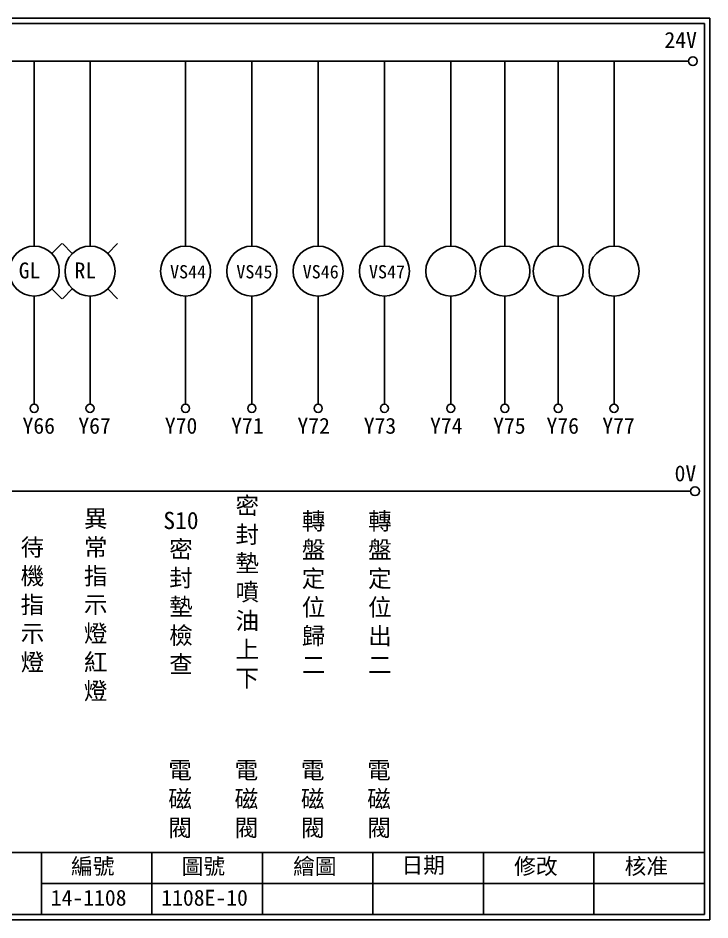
# Model space of a CAD drawing. Extents: x 926 to 1213, y 3 to 207.
# Drawn here: x 1056.2 to 1212.7, y 3 to 207 of the extents above; entities that cross this region are included whole.
import ezdxf

# ---------------------------------------------------------------- set-up
doc = ezdxf.new("R2010")
doc.units = 0
doc.layers.get('0').update_dxf_attribs({"linetype": 'CONTINUOUS'})
doc.layers.add('圖框層', color=7, linetype='CONTINUOUS')
doc.layers.add('標尺寸層', color=3, linetype='CONTINUOUS')
doc.styles.add('CNS', font='romanc.shx', dxfattribs={"bigfont": 'chineset.shx'})
doc.styles.add('STSL', font='kaiu.ttf')

msp = doc.modelspace()

# ---------------------------------------------------------------- linework, layer by layer
for centre in [(1208.88, 197.22), (1209.36, 99.96)]:
    msp.add_circle(centre, 1)
at = {"layer": '圖框層', "color": 7}
for p, q in [((1212.74, 206.97), (925.74, 206.97)), ((1212.74, 3), (1212.74, 206.97)), ((1211.49, 205.72), (926.99, 205.72)), ((1211.49, 4.25), (1211.49, 205.72)), ((926.99, 18.25), (1211.49, 18.25)), ((1061.49, 4.25), (1061.49, 18.25)), ((1086.49, 4.25), (1086.49, 18.25)), ((1111.49, 4.25), (1111.49, 18.25)), ((1136.49, 4.25), (1136.49, 18.25)), ((1161.49, 4.25), (1161.49, 18.25)), ((1186.49, 4.25), (1186.49, 18.25)), ((1061.49, 11.25), (1211.49, 11.25)), ((926.99, 4.25), (1211.49, 4.25)), ((925.74, 3), (1212.74, 3))]:
    msp.add_line(p, q, dxfattribs=at)
at = {"layer": '標尺寸層', "color": 7}
for p, q in [((930.28, 197.22), (1207.88, 197.22)), ((1059.86, 197.22), (1059.86, 155.39)), ((1072.5, 197.22), (1072.5, 155.39)), ((1094.1, 197.22), (1094.1, 155.39)), ((1109.1, 197.22), (1109.1, 155.39)), ((1124.1, 197.22), (1124.1, 155.39)), ((1139.1, 197.22), (1139.1, 155.39)), ((1154.1, 197.22), (1154.1, 155.39)), ((1166.34, 197.22), (1166.34, 155.39)), ((1178.41, 197.22), (1178.41, 155.39)), ((1191.04, 197.22), (1191.04, 155.39)), ((1059.86, 144.07), (1059.86, 119.62)), ((1072.5, 144.07), (1072.5, 119.62)), ((1094.1, 144.07), (1094.1, 119.62)), ((1109.1, 144.07), (1109.1, 119.62)), ((1124.1, 144.07), (1124.1, 119.62)), ((1139.1, 144.07), (1139.1, 119.62)), ((1154.1, 144.07), (1154.1, 119.62)), ((1166.34, 144.07), (1166.34, 119.62)), ((1178.41, 144.07), (1178.41, 119.62)), ((1191.04, 144.07), (1191.04, 119.62)), ((930.49, 99.96), (1208.36, 99.96))]:
    msp.add_line(p, q, dxfattribs=at)
at = {"layer": '標尺寸層'}
for p, q in [((1063.87, 153.73), (1066.09, 155.95)), ((1068.49, 153.73), (1066.27, 155.95)), ((1076.5, 153.73), (1078.72, 155.95)), ((1063.87, 145.73), (1066.09, 143.5)), ((1068.49, 145.73), (1066.27, 143.5)), ((1076.5, 145.73), (1078.72, 143.5))]:
    msp.add_line(p, q, dxfattribs=at)
at = {"layer": '標尺寸層', "color": 7}
for centre, radius in [((1059.86, 149.73), 5.66), ((1072.5, 149.73), 5.66), ((1094.1, 149.73), 5.66), ((1109.1, 149.73), 5.66), ((1124.1, 149.73), 5.66), ((1139.1, 149.73), 5.66), ((1154.1, 149.73), 5.66), ((1166.34, 149.73), 5.66), ((1178.41, 149.73), 5.66), ((1191.04, 149.73), 5.66), ((1059.86, 118.7), 0.92), ((1072.5, 118.7), 0.92), ((1094.1, 118.7), 0.92), ((1109.1, 118.7), 0.92), ((1124.1, 118.7), 0.92), ((1139.1, 118.7), 0.92), ((1154.1, 118.7), 0.92), ((1166.34, 118.7), 0.92), ((1178.41, 118.7), 0.92), ((1191.04, 118.7), 0.92)]:
    msp.add_circle(centre, radius, dxfattribs=at)

# ---------------------------------------------------------------- texts
at = {"layer": '圖框層', "color": 4, "style": 'STSL'}
for s, height, p in [('24V', 3.6, (1202.44, 200.22)), ('GL', 3.6, (1056.36, 148.09)), ('RL', 3.6, (1068.99, 148.09)), ('VS44', 3, (1090.6, 148.09)), ('VS45', 3, (1105.6, 148.09)), ('VS46', 3, (1120.6, 148.09)), ('VS47', 3, (1135.6, 148.09)), ('Y66', 3.6, (1057.22, 112.96)), ('Y67', 3.6, (1069.85, 112.96)), ('Y70', 3.6, (1089.42, 112.96)), ('Y71', 3.6, (1104.42, 112.96)), ('Y72', 3.6, (1119.42, 112.96)), ('Y73', 3.6, (1134.42, 112.96)), ('Y74', 3.6, (1149.42, 112.96)), ('Y75', 3.6, (1163.69, 112.96)), ('Y76', 3.6, (1175.76, 112.96)), ('Y77', 3.6, (1188.39, 112.96)), ('0V', 3.6, (1204.74, 102.2)), ('編號', 3.6, (1068.21, 13.34)), ('圖號', 3.6, (1093.21, 13.34)), ('繪圖', 3.6, (1118.44, 13.34)), ('日期', 3.6, (1142.96, 13.59)), ('修改', 3.6, (1168.44, 13.34)), ('核准', 3.6, (1193.44, 13.34)), ('14-1108', 3.6, (1063.61, 6.22)), ('1108E-10', 3.6, (1088.61, 6.22))]:
    msp.add_text(s, height=height, dxfattribs=at).set_placement(p)
at = {"layer": '標尺寸層', "color": 7, "char_height": 3.9, "width": 2.8481, "attachment_point": 5, "style": 'CNS'}
for s, insert in [('{\\fDFKai-SB|b0|i0|c136|p65;密封墊噴油上下}', (1108.07, 76.97)), ('{\\fDFKai-SB|b0|i0|c136|p65;異常指示燈紅燈}', (1073.77, 74.09)), ('{\\fDFKai-SB|b0|i0|c136|p65;S10密封墊檢查}', (1093.07, 76.97)), ('{\\fDFKai-SB|b0|i0|c136|p65;轉盤定位歸二}', (1123.07, 76.97)), ('{\\fDFKai-SB|b0|i0|c136|p65;轉盤定位出二}', (1138.07, 76.97)), ('{\\fDFKai-SB|b0|i0|c136|p65;待機指示燈}', (1059.47, 74.09)), ('{\\fDFKai-SB|b0|i0|c136|p65;電磁閥}', (1092.88, 30.15)), ('{\\fDFKai-SB|b0|i0|c136|p65;電磁閥}', (1107.88, 30.15)), ('{\\fDFKai-SB|b0|i0|c136|p65;電磁閥}', (1122.88, 30.15)), ('{\\fDFKai-SB|b0|i0|c136|p65;電磁閥}', (1137.88, 30.15))]:
    msp.add_mtext(s, dxfattribs=dict(at, insert=insert))

doc.saveas('drawing.dxf')
